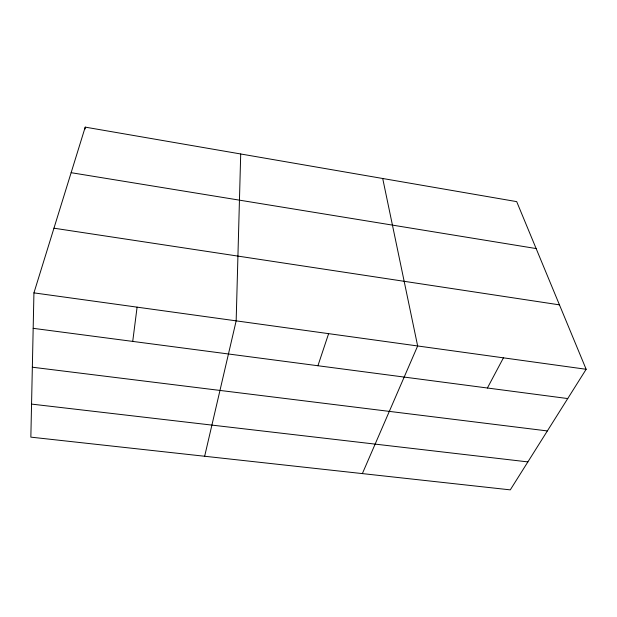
<?xml version="1.0" encoding="UTF-8"?>
<svg xmlns="http://www.w3.org/2000/svg" width="617" height="617" viewBox="0 0 617 617"><rect width="100%" height="100%" fill="white"/><g stroke="black" fill="none" stroke-linecap="round" stroke-linejoin="round"><path stroke-width="0.93" d="M33.935 292.874L30.85 437.144L510.282 489.867L586.15 369.282L516.691 201.628L85.231 127.133L33.935 292.874L586.15 369.282M240.707 153.98L236.164 320.855L204.651 456.256M85.107 129.022L85.231 127.133M132.724 341.409L137.097 307.15M317.925 365.742L328.622 333.65M362.364 473.601L417.655 345.967L382.71 178.498M487.399 388.008L503.433 357.837M31.56 404.096L527.882 461.902M32.346 367.215L547.356 430.936M33.171 328.329L567.733 398.559M53.949 228.197L559.457 304.86M71.132 172.691L536.134 248.558"/></g></svg>
